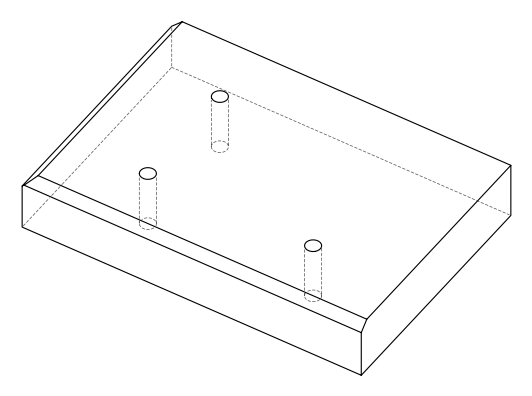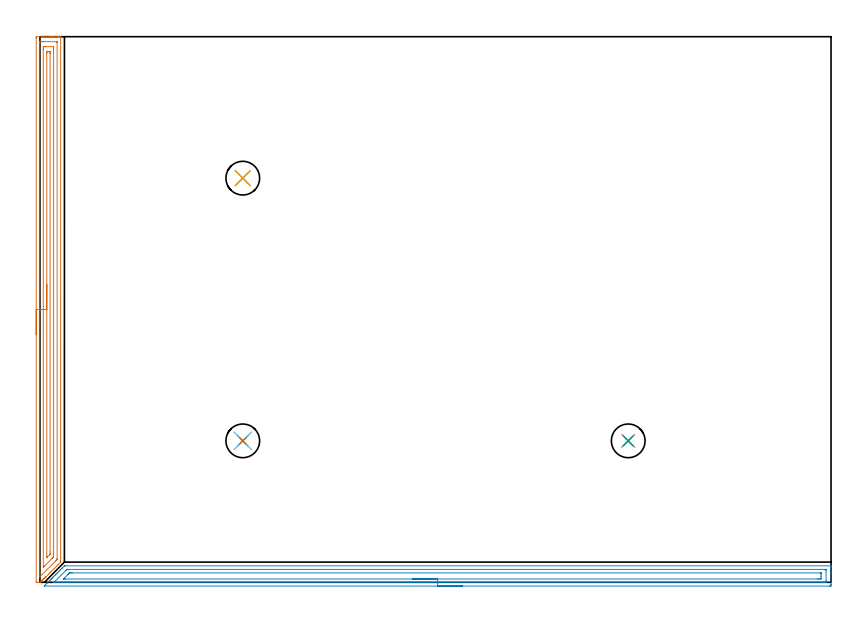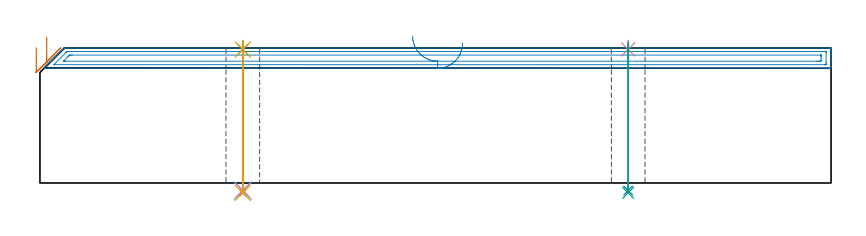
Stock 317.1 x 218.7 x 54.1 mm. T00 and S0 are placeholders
(PLAN: 11 operations, 7 tool changes, 16.3 min)
(1 AREA_MILL | FG_CHAMFER_SURFACE | UGT0205_001 | 7.1 min | 10504 mm3)
(2 AREA_MILL_1 | FG_CHAMFER_SURFACE_1 | UGT0205_001 | 7.71 min | 10174 mm3)
(3 SPOT_DRILL | STEP1HOLE | NXT0321_9005460120000 | 0.03 min | 2 mm3)
(4 SPOT_DRILL_1 | STEP1HOLE_1 | NXT0321_9005460120000 | 0.03 min | 1 mm3)
(5 SPOT_DRILL_2 | STEP1HOLE_2 | NXT0321_9005460120000 | 0.03 min | 1 mm3)
(6 DRILL_THROUGH_HOLE_INTO_CENTER | STEP1HOLE | NXT0301_055 | 0.24 min | 2982 mm3)
(7 DRILL_TO_ENLARGE_THROUGH_HOLE | STEP1HOLE | NXT0301_102 | 0.24 min | 4747 mm3)
(8 DRILL_THROUGH_HOLE_INTO_CENTER_1 | STEP1HOLE_1 | NXT0301_055 | 0.24 min | 2983 mm3)
(9 DRILL_TO_ENLARGE_THROUGH_HOLE_1 | STEP1HOLE_1 | NXT0301_102 | 0.24 min | 4742 mm3)
(10 DRILL_THROUGH_HOLE_INTO_CENTER_2 | STEP1HOLE_2 | NXT0301_055 | 0.24 min | 2987 mm3)
(11 DRILL_TO_ENLARGE_THROUGH_HOLE_2 | STEP1HOLE_2 | NXT0301_102 | 0.24 min | 4745 mm3)
(TOOL UGT0205_001 | Chamfer Mill 20 x 3 x 45 deg. | D20 FL50 Z2)
(TOOL NXT0321_9005460120000 | NC Spot Drill, 142deg, 12mm, Carbide, Uncoated | D12 PA142 FL30 Z2)
(TOOL NXT0301_055 | Carbide Drill 8.4mm [860.1-0840-042A1-MM 2214] | D8.4 PA140 FL61 Z2)
(TOOL NXT0301_102 | Carbide Drill 13.5mm [860.1-1350-108A1-MM 2214] | D13.5 PA140 FL123 Z2)
(OP 1 AREA_MILL)
G17 G21 G94 G90
T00 M6
G54
G17 G0 G90 X-1.5 Y99.35 S1061 M3
G43 Z64.1 H0
Z54.3
G94 G1 Y99.388 Z53.428 F250.
Y99.502 Z52.564
Y99.691 Z51.712
Y99.953 Z50.88
Y100.287 Z50.074
Y100.69 Z49.3
Y101.159 Z48.564
Y101.69 Z47.872
Y102.279 Z47.229
Y102.922 Z46.64
Y103.614 Z46.108
Y104.35 Z45.64
Y105.124 Z45.237
Y105.93 Z44.903
Y106.762 Z44.641
Y107.614 Z44.452
Y108.478 Z44.338
Y109.35 Z44.3
Y218.108
X-1.496 Y218.518 Z44.302
X-1.491 Y218.69 Z44.306
X-1.315 Y218.7 Z44.482
X4.284 Z50.078
X4.878 Z50.675
X5.167 Z50.964
X6.935 Z52.729
X7.513 Z53.312
X7.818 Z53.617
X7.985 Z53.784
X8.27 Y218.69 Z54.062
X8.29 Y218.66 Z54.083
X8.296 Y218.639 Z54.09
X8.3 Y218.554 Z54.1
Y8.615
X8.298 Y8.104 Z54.083
X8.267 Y8.066 Z54.064
X7.032 Y6.832 Z52.832
X5.756 Y5.556 Z51.555
X4.358 Y4.157 Z50.157
X3.466 Y3.266 Z49.265
X2.575 Y2.374 Z48.374
X2.516 Y2.315 Z48.313
X2.459 Y2.259 Z48.258
X2.278 Y2.077 Z48.077
X2.222 Y2.02 Z48.019
X2.167 Y1.967 Z47.966
X1.981 Y1.78 Z47.78
X1.927 Y1.726 Z47.724
X1.875 Y1.675 Z47.674
X1.683 Y1.483 Z47.482
X1.633 Y1.432 Z47.43
X1.583 Y1.383 Z47.382
X1.386 Y1.186 Z47.185
X1.338 Y1.137 Z47.135
X1.291 Y1.091 Z47.09
X1.089 Y0.889 Z46.888
X1.044 Y0.843 Z46.841
X0.999 Y0.799 Z46.798
X0.792 Y0.592 Z46.591
X0.749 Y0.548 Z46.546
X0.626 Y0.426 Z46.426
X0.494 Y0.294 Z46.294
X0.307 Y0.109 Z46.105
X0.205 Y0.01 Z46.002
X-0.13 Y0. Z45.67
X-1.018 Z44.781
X-1.324 Z44.475
X-1.493 Y0.01 Z44.305
X-1.5 Y0.044 Z44.3
Y109.35
X-0.086 Z45.714
Y216.325
X-0.084 Y216.536 Z45.716
X-0.081 Y216.641 Z45.719
X-0.079 Y216.684 Z45.721
X0.007 Y216.69 Z45.807
X0.38 Y216.698 Z46.18
X0.749 Y216.699 Z46.549
X1.262 Y216.7 Z47.062
X6.564 Y216.699 Z52.364
X6.775 Y216.695 Z52.575
X6.869 Y216.69 Z52.669
X6.879 Y216.687 Z52.679
X6.881 Y216.673 Z52.681
X6.884 Y216.631 Z52.684
X6.885 Y216.546 Z52.685
X6.886 Y216.375 Z52.686
X6.885 Y9.506 Z52.685
X6.884 Y9.296 Z52.684
X6.881 Y9.191 Z52.681
X6.879 Y9.143 Z52.679
X6.848 Y9.109 Z52.648
X6.649 Y8.903 Z52.449
X6.365 Y8.615 Z52.165
X6.207 Y8.457 Z52.007
X-0.006 Y2.245 Z45.794
X-0.057 Y2.198 Z45.743
X-0.074 Y2.187 Z45.726
X-0.079 Y2.185 Z45.721
X-0.081 Y2.225 Z45.719
X-0.085 Y2.325 Z45.715
X-0.086 Y109.35 Z45.714
X1.328 Z47.128
X1.329 Y213.651 Z47.129
X1.33 Y213.957 Z47.13
X1.334 Y214.543 Z47.134
X1.336 Y214.686 Z47.136
X1.481 Y214.696 Z47.281
X1.633 Y214.698 Z47.433
X2.36 Y214.7 Z48.16
X5.011 Z50.811
X5.167 Y214.699 Z50.967
X5.323 Y214.697 Z51.123
X5.427 Y214.693 Z51.227
X5.461 Y214.69 Z51.261
X5.465 Y214.679 Z51.265
X5.467 Y214.644 Z51.267
X5.47 Y214.543 Z51.27
X5.471 Y214.236 Z51.271
X5.472 Y213.651 Z51.272
X5.471 Y10.983 Z51.271
X5.468 Y10.398 Z51.268
X5.465 Y10.245 Z51.265
X5.463 Y10.174 Z51.263
X5.427 Y10.136 Z51.227
X5.167 Y9.868 Z50.967
X4.988 Y9.687 Z50.788
X4.807 Y9.506 Z50.607
X1.882 Y6.581 Z47.682
X1.633 Y6.332 Z47.433
X1.436 Y6.138 Z47.236
X1.393 Y6.097 Z47.193
X1.337 Y6.048 Z47.137
X1.332 Y6.121 Z47.132
X1.33 Y6.171 Z47.13
X1.329 Y6.247 Z47.129
X1.328 Y109.35 Z47.128
X2.743 Z48.543
Y211.868
X2.744 Y212.53 Z48.544
X2.747 Y212.626 Z48.547
X2.749 Y212.677 Z48.549
X2.783 Y212.69 Z48.583
X2.988 Y212.694 Z48.788
X3.4 Y212.7 Z49.2
X3.459 Z49.259
X3.828 Y212.697 Z49.628
X4.012 Y212.692 Z49.812
X4.051 Y212.689 Z49.851
X4.053 Y212.658 Z49.853
X4.055 Y212.604 Z49.855
X4.057 Y212.097 Z49.857
Y211.868
Y12.181
X4.056 Y11.519 Z49.856
X4.053 Y11.289 Z49.853
X4.05 Y11.211 Z49.85
X3.989 Y11.145 Z49.789
X3.892 Y11.042 Z49.692
X3.075 Y10.223 Z48.875
X2.881 Y10.03 Z48.681
X2.839 Y9.989 Z48.639
X2.79 Y9.945 Z48.59
X2.754 Y9.914 Z48.554
X2.75 Y9.962 Z48.55
X2.745 Y10.167 Z48.545
X2.743 Y10.398 Z48.543
Y10.559
Y109.35
Y110.222 Z48.581
Y111.087 Z48.695
Y111.938 Z48.883
Y112.77 Z49.146
Y113.576 Z49.48
Y114.35 Z49.882
Y115.086 Z50.351
Y115.778 Z50.882
Y116.421 Z51.472
Y117.01 Z52.115
Y117.542 Z52.807
Y118.01 Z53.543
Y118.413 Z54.317
Y118.747 Z55.122
Y119.009 Z55.955
Y119.198 Z56.806
Y119.312 Z57.671
Y119.35 Z58.543
G0 Z64.1
M5
M2
(OP 2 AREA_MILL_1)
G17 G21 G94 G90
T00 M6
G54
G17 G0 G90 X169.4 Y-1.5 S1061 M3
G43 Z64.1 H0
Z56.
G94 G1 X169.362 Z55.128 F250.
X169.248 Z54.264
X169.059 Z53.412
X168.797 Z52.58
X168.463 Z51.774
X168.06 Z51.
X167.591 Z50.264
X167.06 Z49.572
X166.471 Z48.929
X165.828 Z48.34
X165.136 Z47.809
X164.4 Z47.34
X163.626 Z46.937
X162.82 Z46.603
X161.988 Z46.341
X161.136 Z46.152
X160.271 Z46.038
X159.4 Z46.
X1.861 Y-1.499 Z46.001
X1.829
X1.717 Y-1.492 Z46.006
X1.769 Y-1.435 Z46.063
X1.861 Y-1.339 Z46.159
X2.885 Y-0.314 Z47.185
X3.978 Y0.779 Z48.277
X4.092 Y0.894 Z48.39
X4.443 Y1.243 Z48.743
X4.629 Y1.429 Z48.929
X4.864 Y1.664 Z49.163
X4.985 Y1.787 Z49.283
X5.358 Y2.158 Z49.658
X5.501 Y2.301 Z49.801
X6.043 Y2.845 Z50.34
X6.324 Y3.124 Z50.624
X6.373 Y3.173 Z50.673
X6.928 Y3.731 Z51.226
X7.216 Y4.016 Z51.516
X7.814 Y4.616 Z52.111
X8.109 Y4.909 Z52.409
X8.699 Y5.502 Z52.997
X8.988 Y5.788 Z53.288
X9.016 Y5.816 Z53.315
X9.742 Y6.542 Z54.04
X9.805 Y6.6 Z54.083
X10.34 Z54.1
X316.939
X317.09 Y6.597 Z54.088
X317.093 Y6.578 Z54.069
X317.1 Y6.234 Z53.733
Y5.845 Z53.344
Y5.206 Z52.701
Y4.002 Z51.499
Y3.435 Z50.93
Y-0.709 Z46.788
X317.097 Y-0.992 Z46.505
X317.091 Y-1.491 Z46.006
X316.999 Y-1.494 Z46.003
X316.493 Y-1.5 Z46.
X159.4
Y-0.086 Z47.414
X5.856
X5.683 Y-0.082 Z47.418
X5.598 Y-0.079 Z47.421
X5.583 Y-0.076 Z47.424
X5.589 Y-0.068 Z47.432
X5.62 Y-0.034 Z47.466
X5.71 Y0.06 Z47.56
X5.803 Y0.153 Z47.653
X10.34 Y4.69 Z52.19
X10.602 Y4.947 Z52.447
X10.817 Y5.155 Z52.655
X10.855 Y5.179 Z52.679
X10.906 Y5.181 Z52.681
X11.015 Y5.184 Z52.684
X11.233 Y5.186 Z52.686
X11.254
X314.729
X314.929 Y5.185 Z52.685
X315.029 Y5.182 Z52.682
X315.077 Y5.179 Z52.679
X315.09 Y5.176 Z52.676
X315.092 Y5.16 Z52.66
X315.097 Y5.057 Z52.557
X315.1 Y4.818 Z52.318
X315.099 Y0.779 Z48.279
X315.098 Y0.392 Z47.892
X315.09 Y0.001 Z47.501
X315.08 Y-0.079 Z47.421
X315.034 Y-0.081 Z47.419
X314.926 Y-0.084 Z47.416
X314.708 Y-0.086 Z47.414
X314.687
X159.4
Y1.328 Z48.828
X10.34 Y1.329 Z48.829
X9.785 Y1.33 Z48.83
X9.465 Y1.334 Z48.834
X9.448 Y1.335 Z48.835
X9.447 Y1.341 Z48.841
X9.448 Y1.347 Z48.847
X9.606 Y1.507 Z49.007
X9.764 Y1.664 Z49.164
X11.233 Y3.134 Z50.634
X11.384 Y3.285 Z50.785
X11.536 Y3.435 Z50.935
X11.834 Y3.725 Z51.225
X11.876 Y3.765 Z51.265
X11.956 Y3.767 Z51.267
X12.125 Y3.769 Z51.269
X12.679 Y3.771 Z51.271
X13.018 Y3.772 Z51.272
X312.923 Y3.771 Z51.271
X313.035 Y3.769 Z51.269
X313.075 Y3.767 Z51.267
X313.09 Y3.765 Z51.265
X313.093 Y3.728 Z51.228
X313.097 Y3.611 Z51.111
X313.099 Y3.435 Z50.935
X313.1 Y3.26 Z50.76
Y2.374 Z49.874
X313.097 Y1.664 Z49.164
X313.094 Y1.494 Z48.994
X313.082 Y1.336 Z48.836
X312.923 Y1.334 Z48.834
X312.368 Y1.33 Z48.83
X312.03 Y1.329 Z48.829
X311.476
X159.4 Y1.328 Z48.828
X158.528 Z48.867
X157.663 Z48.98
X156.812 Z49.169
X155.98 Z49.432
X155.174 Z49.765
X154.4 Z50.168
X153.664 Z50.637
X152.972 Z51.168
X152.329 Z51.757
X151.739 Z52.401
X151.208 Z53.093
X150.74 Z53.828
X150.337 Z54.602
X150.003 Z55.408
X149.741 Z56.24
X149.552 Z57.092
X149.438 Z57.957
X149.4 Z58.828
G0 Z64.1
M5
M2
(OP 3 SPOT_DRILL)
G17 G21 G94 G90
T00 M6
G54
G17 G0 G90 X81.3 Y56.7 S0 M3
G43 Z64.1 H0
G94 G81 G98 Z53.515 F250. R57.1
G80
M5
M2
(OP 4 SPOT_DRILL_1)
G17 G21 G94 G90
T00 M6
G54
G17 G0 G90 X235.8 Y56.7 S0 M3
G43 Z64.1 H0
G94 G81 G98 Z53.515 F250. R57.1
G80
M5
M2
(OP 5 SPOT_DRILL_2)
G17 G21 G94 G90
T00 M6
G54
G17 G0 G90 X81.3 Y162. S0 M3
G43 Z64.1 H0
G94 G81 G98 Z53.515 F250. R57.1
G80
M5
M2
(OP 6 DRILL_THROUGH_HOLE_INTO_CENTER)
G17 G21 G94 G90
T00 M6
G54
G17 G0 G90 X81.3 Y56.7 S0 M3
G43 Z64.1 H1
G94 G73 G98 Z-3.029 F250. Q8.161 R56.1
G80
M5
M2
(OP 7 DRILL_TO_ENLARGE_THROUGH_HOLE)
G17 G21 G94 G90
T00 M6
G54
G17 G0 G90 X81.3 Y56.7 S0 M3
G43 Z64.1 H1
G94 G73 G98 Z-3.957 F250. Q11.611 R56.1
G80
M5
M2
(OP 8 DRILL_THROUGH_HOLE_INTO_CENTER_1)
G17 G21 G94 G90
T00 M6
G54
G17 G0 G90 X235.8 Y56.7 S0 M3
G43 Z64.1 H1
G94 G73 G98 Z-3.029 F250. Q8.161 R56.1
G80
M5
M2
(OP 9 DRILL_TO_ENLARGE_THROUGH_HOLE_1)
G17 G21 G94 G90
T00 M6
G54
G17 G0 G90 X235.8 Y56.7 S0 M3
G43 Z64.1 H1
G94 G73 G98 Z-3.957 F250. Q11.611 R56.1
G80
M5
M2
(OP 10 DRILL_THROUGH_HOLE_INTO_CENTER_2)
G17 G21 G94 G90
T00 M6
G54
G17 G0 G90 X81.3 Y162. S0 M3
G43 Z64.1 H1
G94 G73 G98 Z-3.029 F250. Q8.161 R56.1
G80
M5
M2
(OP 11 DRILL_TO_ENLARGE_THROUGH_HOLE_2)
G17 G21 G94 G90
T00 M6
G54
G17 G0 G90 X81.3 Y162. S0 M3
G43 Z64.1 H1
G94 G73 G98 Z-3.957 F250. Q11.611 R56.1
G80
M5
M2
